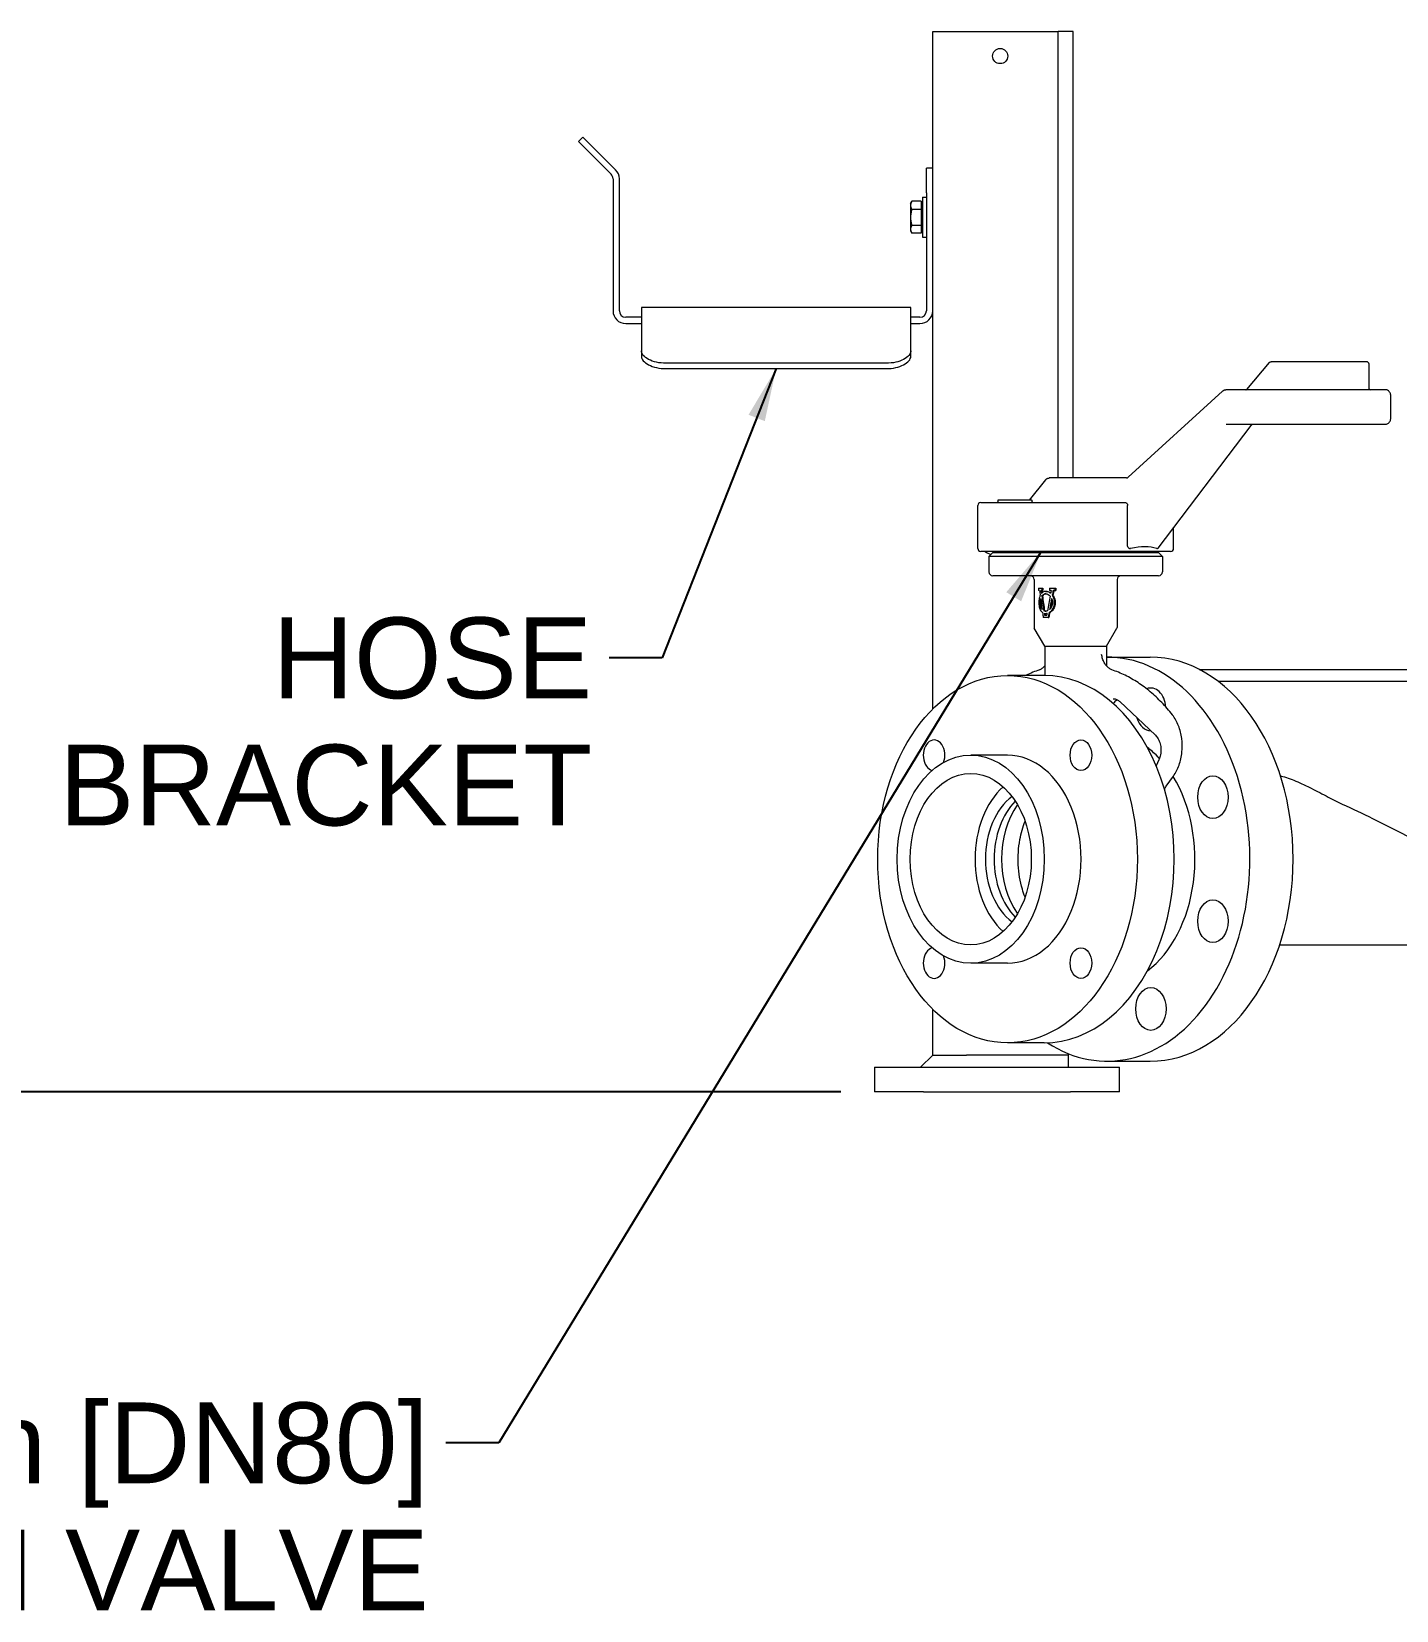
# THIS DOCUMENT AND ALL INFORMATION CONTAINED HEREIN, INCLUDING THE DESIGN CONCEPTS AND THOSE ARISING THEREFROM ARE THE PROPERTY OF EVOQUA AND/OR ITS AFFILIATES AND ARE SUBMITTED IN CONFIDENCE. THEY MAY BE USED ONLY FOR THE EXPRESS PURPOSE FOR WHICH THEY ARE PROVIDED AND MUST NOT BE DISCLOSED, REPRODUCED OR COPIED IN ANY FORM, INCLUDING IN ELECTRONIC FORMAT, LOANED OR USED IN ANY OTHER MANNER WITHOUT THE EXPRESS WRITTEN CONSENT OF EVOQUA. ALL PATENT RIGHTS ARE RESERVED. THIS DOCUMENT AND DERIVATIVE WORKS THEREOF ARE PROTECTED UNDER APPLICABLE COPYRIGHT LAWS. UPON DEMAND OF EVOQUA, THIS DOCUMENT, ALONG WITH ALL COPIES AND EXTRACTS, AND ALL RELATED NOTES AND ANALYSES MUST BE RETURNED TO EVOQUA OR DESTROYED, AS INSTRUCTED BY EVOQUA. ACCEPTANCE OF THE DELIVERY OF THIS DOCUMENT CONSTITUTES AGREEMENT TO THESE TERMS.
# Model space of a CAD drawing. Header units: inches. Extents: x 14 to 368, y 5 to 236.
# Drawn here: x 40.29 to 68.16, y 27.35 to 59.6 of the extents above; entities that cross this region are included whole.
import ezdxf

# ---------------------------------------------------------------- set-up
doc = ezdxf.new("R2010")
doc.units = ezdxf.units.IN
doc.header["$LTSCALE"] = 11
doc.header["$MEASUREMENT"] = 0
for name, color, linetype, lineweight in [('Dimension (ANSI)', 7, 'Continuous', 25), ('Symbol (ANSI)', 7, 'Continuous', 25), ('Visible (ANSI)', 7, 'Continuous', 50)]:
    doc.layers.add(name, color=color, linetype=linetype, lineweight=lineweight)
doc.styles.add('MEMCOR Medium', font='arial.ttf')
doc.styles.add('Standard D-E', font='arial.ttf')
doc.dimstyles.new('Default (ANSI)', dxfattribs={"dimscale": 11, "dimtxt": 0.15, "dimasz": 0.098425, "dimexe": 0.125, "dimexo": 0.0625, "dimgap": 0.031496, "dimtad": 0, "dimtih": 1, "dimtoh": 1, "dimdec": 4, "dimrnd": 1e-08, "dimzin": 3, "dimdsep": 46, "dimlunit": 5, "dimtxsty": 'MEMCOR Medium', "dimcen": 0.09, "dimdle": 0.393701, "dimclrd": 256, "dimclre": 256, "dimclrt": 256, "dimadec": 0, "dimazin": 1, "dimtfac": 0.8, "dimtofl": 0, "dimtmove": 0, "dimatfit": 3, "dimfxl": 1, "dimfrac": 1, "dimtolj": 1, "dimtzin": 4, "dimlwd": -1, "dimlwe": -1, "dimarcsym": 0})
doc.dimstyles.new('Default (ANSI)$7', dxfattribs={"dimscale": 11, "dimtxt": 0.15, "dimasz": 0.098425, "dimexe": 0.125, "dimexo": 0.0625, "dimgap": 0.031496, "dimtad": 0, "dimtih": 1, "dimtoh": 1, "dimdec": 4, "dimrnd": 1e-08, "dimzin": 3, "dimdsep": 46, "dimlunit": 5, "dimtxsty": 'MEMCOR Medium', "dimcen": 0.09, "dimdle": 0.393701, "dimclrd": 256, "dimclre": 256, "dimclrt": 256, "dimadec": 0, "dimazin": 1, "dimtfac": 0.8, "dimtofl": 0, "dimtmove": 0, "dimatfit": 3, "dimfxl": 1, "dimfrac": 1, "dimtolj": 1, "dimtzin": 4, "dimlwd": -1, "dimlwe": -1, "dimarcsym": 0})
doc.dimstyles.new('in [mm] D-E NeptuneBenson$7', dxfattribs={"dimscale": 11, "dimtxt": 0.15, "dimasz": 0.098425, "dimexe": 0.125, "dimexo": 0.063, "dimgap": 0.031496, "dimtad": 0, "dimtih": 1, "dimtoh": 1, "dimdec": 4, "dimrnd": 1e-08, "dimzin": 3, "dimdsep": 46, "dimlunit": 5, "dimtxsty": 'Standard D-E', "dimcen": 0.09, "dimdle": 0.393701, "dimclrd": 256, "dimclre": 256, "dimclrt": 256, "dimadec": 1, "dimazin": 1, "dimtfac": 1, "dimtofl": 0, "dimtmove": 0, "dimatfit": 3, "dimfxl": 1, "dimfrac": 1, "dimtolj": 1, "dimtzin": 4, "dimlwd": -1, "dimlwe": -1, "dimarcsym": 0})

# ---------------------------------------------------------------- blocks, each defined once
blk = doc.blocks.new('*D19')
at = {"layer": 'Defpoints', "color": 0, "transparency": 16777216}
for p in [(28.005, 122.755), (24.378, 37.946), (57.507, 37.946)]:
    blk.add_point(p, dxfattribs=at)
at = {"layer": 'Dimension (ANSI)', "transparency": 16777216}
for p, q in [((27.317, 122.755), (23.003, 122.755)), ((24.378, 121.672), (24.378, 84.089)), ((24.378, 39.028), (24.378, 77.863)), ((56.819, 37.946), (23.003, 37.946))]:
    blk.add_line(p, q, dxfattribs=at)
for points in [[(24.197, 121.672), (24.558, 121.672), (24.378, 122.755)], [(24.197, 39.028), (24.558, 39.028), (24.378, 37.946)]]:
    blk.add_solid(points, dxfattribs=at)
at = {"layer": 'Dimension (ANSI)', "transparency": 16777216, "char_height": 1.65, "attachment_point": 5, "style": 'MEMCOR Medium'}
for s, insert in [('\\A1; 84{\\H0.8x;\\S13#16;} in', (24.378, 82.685)), ('\\A1;[2154.1 mm]', (24.378, 79.572))]:
    blk.add_mtext(s, dxfattribs=dict(at, insert=insert))
blk = doc.blocks.new('*D20')
at = {"layer": 'Defpoints', "color": 0, "transparency": 16777216}
for p in [(34.537, 114.071), (58.917, 114.071), (57.507, 37.946)]:
    blk.add_point(p, dxfattribs=at)
at = {"layer": 'Dimension (ANSI)', "transparency": 16777216}
for p, q in [((58.229, 114.071), (33.162, 114.071)), ((34.537, 112.988), (34.537, 97.564)), ((34.537, 39.028), (34.537, 91.362)), ((56.819, 37.946), (33.162, 37.946))]:
    blk.add_line(p, q, dxfattribs=at)
for points in [[(34.357, 112.988), (34.717, 112.988), (34.537, 114.071)], [(34.357, 39.028), (34.717, 39.028), (34.537, 37.946)]]:
    blk.add_solid(points, dxfattribs=at)
at = {"layer": 'Dimension (ANSI)', "transparency": 16777216, "char_height": 1.65, "attachment_point": 5, "style": 'MEMCOR Medium'}
for s, insert in [('\\A1; 76{\\H0.8x;\\S1#8;} in', (34.537, 96.16)), ('\\A1;[1933.6 mm]', (34.537, 93.059))]:
    blk.add_mtext(s, dxfattribs=dict(at, insert=insert))

msp = doc.modelspace()

# ---------------------------------------------------------------- linework, layer by layer
at = {"layer": 'Visible (ANSI)', "linetype": 'Continuous', "lineweight": 18}
for p, q in [((58.694269, 45.760952), (58.694269, 59.59551)), ((58.694269, 59.59551), (59.384269, 59.59551)), ((59.384269, 59.59551), (61.258954, 59.59551)), ((61.561177, 59.59551), (61.258954, 59.59551)), ((61.258954, 50.479353), (61.258954, 59.59551)), ((61.561177, 50.479353), (61.561177, 59.59551)), ((51.549929, 57.442138), (51.458005, 57.350215)), ((51.549929, 57.442138), (51.903482, 57.088585)), ((51.811559, 56.996661), (51.458005, 57.350215)), ((52.219196, 56.772871), (51.903482, 57.088585)), ((51.811559, 56.996661), (52.127272, 56.680947)), ((58.694269, 56.80551), (58.564269, 56.80551)), ((58.564269, 56.30551), (58.564269, 56.80551)), ((52.165348, 56.589023), (52.165348, 53.892537)), ((52.295348, 53.892537), (52.295348, 56.589023)), ((58.241265, 56.08651), (58.264048, 56.125971)), ((58.459265, 56.129902), (58.266363, 56.129902)), ((58.459265, 56.129902), (58.459265, 56.0457)), ((58.484269, 56.21151), (58.484269, 55.39951)), ((58.484269, 56.21151), (58.564269, 56.21151)), ((58.564269, 56.30551), (58.564269, 53.892537)), ((58.241265, 56.08651), (58.241265, 56.0457)), ((58.241265, 56.0457), (58.241265, 55.799302)), ((58.241265, 55.799302), (58.241265, 55.559112)), ((58.459265, 55.961498), (58.266363, 55.961498)), ((58.459265, 56.08651), (58.484269, 56.08651)), ((58.459265, 56.0457), (58.459265, 55.961498)), ((58.459265, 55.961498), (58.459265, 55.799302)), ((58.459265, 55.799302), (58.459265, 55.637106)), ((58.241265, 55.559112), (58.241265, 55.52451)), ((58.241265, 55.52451), (58.264048, 55.485049)), ((58.459265, 55.637106), (58.266363, 55.637106)), ((58.459265, 55.481119), (58.266363, 55.481119)), ((58.459265, 55.637106), (58.459265, 55.559112)), ((58.459265, 55.559112), (58.459265, 55.481119)), ((58.459265, 55.52451), (58.484269, 55.52451)), ((58.484269, 55.39951), (58.564269, 55.39951)), ((52.746269, 53.962337), (52.746269, 53.07546)), ((58.246269, 53.962337), (52.746269, 53.962337)), ((58.246269, 53.07546), (58.246269, 53.962337)), ((52.746269, 53.762537), (52.425348, 53.762537)), ((52.425348, 53.632537), (52.746269, 53.632537)), ((58.434269, 53.762537), (58.246269, 53.762537)), ((58.246269, 53.632537), (58.434269, 53.632537)), ((52.746269, 53.07546), (52.746269, 52.965303)), ((58.246269, 52.965303), (58.246269, 53.07546)), ((57.746269, 52.822725), (53.246269, 52.822725)), ((53.246269, 52.712827), (57.746269, 52.712827)), ((65.566623, 52.83545), (65.103995, 52.286465)), ((67.185202, 52.854353), (65.606301, 52.854353)), ((67.552897, 52.854353), (67.185202, 52.854353)), ((67.607039, 52.299353), (67.607039, 52.794353)), ((62.685377, 50.493244), (64.612656, 52.253263)), ((67.39203, 52.279353), (64.678049, 52.279353)), ((67.943574, 52.279353), (67.39203, 52.279353)), ((68.049536, 51.704353), (68.049536, 52.154353)), ((63.294976, 49.044528), (65.196945, 51.553391)), ((64.686815, 51.579353), (67.39203, 51.579353)), ((67.39203, 51.579353), (67.943574, 51.579353)), ((60.996037, 50.440412), (60.661775, 50.029353)), ((61.011789, 50.455493), (61.020256, 50.46148)), ((62.654874, 50.479353), (61.075452, 50.479353)), ((59.674528, 49.979353), (59.674574, 49.979353)), ((59.674574, 49.979353), (62.629375, 49.979353)), ((60.023475, 50.019353), (60.023475, 49.989353)), ((60.138994, 50.029353), (60.033475, 50.029353)), ((60.15492, 50.029353), (60.138994, 50.029353)), ((60.594857, 50.029353), (60.15492, 50.029353)), ((60.607215, 50.029353), (60.594857, 50.029353)), ((60.713475, 50.029353), (60.607215, 50.029353)), ((60.723475, 49.989353), (60.723475, 50.019353)), ((59.614528, 49.039353), (59.614528, 49.919353)), ((62.672954, 49.106842), (62.672954, 49.919353)), ((63.6132, 49.039353), (63.6132, 49.464294)), ((59.674574, 48.979353), (59.674528, 48.979353)), ((63.5532, 48.979353), (59.674574, 48.979353)), ((59.92044, 48.955353), (59.8417, 48.876613)), ((63.3847, 48.876613), (59.8417, 48.876613)), ((59.8417, 48.876613), (59.8417, 48.561652)), ((59.92044, 48.955353), (63.30596, 48.955353)), ((61.258954, 48.955353), (61.258954, 48.979353)), ((61.3532, 48.955353), (61.3532, 48.979353)), ((61.566973, 48.955353), (61.566973, 48.979353)), ((61.659428, 48.955353), (61.659428, 48.979353)), ((61.8732, 48.955353), (61.8732, 48.979353)), ((63.30596, 48.955353), (63.3847, 48.876613)), ((63.3847, 48.876613), (63.3847, 48.561652)), ((63.30596, 48.482912), (59.92044, 48.482912)), ((60.766744, 48.404172), (60.766744, 47.425194)), ((62.459657, 48.404172), (62.459657, 47.425194)), ((60.855645, 48.232518), (60.931152, 48.232518)), ((60.855645, 48.232518), (60.855645, 48.18488)), ((60.877847, 48.18488), (60.855645, 48.18488)), ((60.931152, 48.18488), (60.905406, 48.18488)), ((60.920961, 48.069155), (60.935303, 48.069155)), ((60.931152, 48.18488), (60.931152, 48.232518)), ((60.931152, 48.232518), (60.945456, 48.232518)), ((60.931152, 48.18488), (60.945456, 48.18488)), ((60.945456, 48.232518), (60.945456, 48.18488)), ((61.000467, 48.163227), (61.014665, 48.163227)), ((61.078698, 48.232518), (61.078698, 48.18488)), ((61.078698, 48.232518), (61.192495, 48.232518)), ((61.11329, 48.18488), (61.078698, 48.18488)), ((61.135055, 48.083179), (61.149551, 48.083179)), ((61.192495, 48.18488), (61.154791, 48.18488)), ((61.192495, 48.18488), (61.192495, 48.232518)), ((61.192495, 48.232518), (61.207276, 48.232518)), ((61.192495, 48.18488), (61.207276, 48.18488)), ((61.207276, 48.232518), (61.207276, 48.18488)), ((60.978821, 47.764717), (60.964597, 47.764717)), ((61.084254, 47.729748), (61.069971, 47.729748)), ((60.983279, 47.044869), (60.769381, 47.415352)), ((61.052931, 47.632124), (60.952154, 47.632124)), ((60.977466, 47.679762), (61.024366, 47.679762)), ((61.000467, 47.709683), (61.014665, 47.709683)), ((61.052931, 47.632124), (61.067178, 47.632124)), ((62.243122, 47.044869), (62.45702, 47.415352)), ((60.983279, 47.044869), (62.243122, 47.044869)), ((60.983279, 47.044869), (60.983279, 46.445482)), ((62.243122, 47.044869), (62.243122, 46.640432)), ((62.253485, 46.82051), (63.137369, 46.82051)), ((60.972915, 46.44551), (60.221614, 46.44551)), ((64.137369, 46.57051), (79.098223, 46.57051)), ((79.360376, 46.32051), (64.52931, 46.32051)), ((62.516272, 45.912052), (63.241601, 45.226654)), ((60.221614, 44.82051), (59.470313, 44.82051)), ((63.314773, 44.72571), (63.257447, 44.599278)), ((63.464434, 44.184537), (63.61131, 44.392252)), ((65.778687, 40.94551), (73.372079, 40.94551)), ((60.221614, 40.57051), (59.470313, 40.57051)), ((58.694269, 38.69551), (58.694269, 39.630069)), ((58.694269, 38.69551), (58.444269, 38.44551)), ((58.694269, 38.69551), (59.384269, 38.69551)), ((61.460331, 38.69551), (59.384269, 38.69551)), ((60.972915, 38.94551), (60.221614, 38.94551)), ((61.460331, 38.725946), (61.460331, 38.69551)), ((61.460331, 38.69551), (61.460331, 38.44551)), ((57.506769, 38.44551), (58.506769, 38.44551)), ((57.506769, 38.44551), (57.506769, 37.94551)), ((58.506769, 38.44551), (61.506769, 38.44551)), ((61.506769, 38.44551), (62.506769, 38.44551)), ((62.253485, 38.57051), (63.137369, 38.57051)), ((62.506769, 37.94551), (62.506769, 38.44551)), ((58.506769, 37.94551), (57.506769, 37.94551)), ((58.506769, 37.94551), (61.506769, 37.94551)), ((62.506769, 37.94551), (61.506769, 37.94551))]:
    msp.add_line(p, q, dxfattribs=at)
msp.add_circle((60.071331, 59.09551), 0.155, dxfattribs=at)
for centre, radius, start, end in [((52.035348, 56.589023), 0.26, 0, 45), ((52.035348, 56.589023), 0.13, 0, 45), ((52.425348, 53.892537), 0.26, 180, 270), ((52.425348, 53.892537), 0.13, 180, 270), ((58.434269, 53.892537), 0.26, 270, 0), ((58.434269, 53.892537), 0.13, 270, 0), ((65.088701, 52.299353), 0.02, 270, 319.8792598), ((67.627039, 52.299353), 0.02, 180, 270), ((59.674528, 49.919353), 0.06, 90, 180), ((60.013475, 49.989353), 0.01, 270, 0), ((60.033475, 50.019353), 0.01, 90, 180), ((60.713475, 50.019353), 0.01, 0, 90), ((60.733475, 49.989353), 0.01, 180, 270), ((59.674528, 49.039353), 0.06, 180, 270), ((63.5532, 49.039353), 0.06, 270, 0), ((59.944269, 49.19551), 0.28, 230.5330172, 258.1144625), ((59.944269, 49.19551), 0.28, 300.9400992, 309.4669828), ((59.92044, 48.561652), 0.07874, 180, 270), ((60.688003, 48.404172), 0.07874, 0, 90), ((62.538397, 48.404172), 0.07874, 90, 180), ((63.30596, 48.561652), 0.07874, 270, 0), ((60.786429, 47.425194), 0.019685, 180, 210), ((62.439972, 47.425194), 0.019685, 330, 0)]:
    msp.add_arc(centre, radius, start, end, dxfattribs=at)
for centre, major_axis, ratio, start_param, end_param in [((61.6132, 47.207155), (1.873203, 1.697662), 0.412798647, 0.238248876, 0.616558969), ((61.6132, 47.31592), (0.62808, -3.843883), 0.15530946, 4.459057565, 4.486127873), ((61.6132, 47.532606), (0.62808, -3.843883), 0.15530946, 4.516556202, 4.533521908), ((61.6132, 47.532606), (-0.613527, 3.754816), 0.15530946, 1.370878981, 1.384673393), ((61.6132, 47.532606), (0.62808, -3.843883), 0.15530946, 4.547020243, 4.626615601), ((61.6132, 47.532606), (-0.613527, 3.754816), 0.15530946, 1.402084069, 1.483588356), ((61.6132, 47.532606), (0.62808, 3.843883), 0.15530946, 1.456171001, 1.535766359), ((61.6132, 47.532606), (0.62808, 3.843883), 0.15530946, 1.42570696, 1.442672666), ((61.6132, 47.31592), (0.62808, 3.843883), 0.15530946, 1.368208323, 1.395278631), ((61.6132, 47.31592), (-0.613527, -3.754816), 0.15530946, 4.504294359, 4.532038449), ((61.6132, 47.31592), (0.62808, -3.843883), 0.15530946, 4.50278647, 4.562722717), ((61.6132, 47.31592), (0.62808, -3.843883), 0.15530946, 4.579184167, 4.604688956), ((61.6132, 47.31592), (0.62808, 3.843883), 0.15530946, 1.488334925, 1.513839714), ((61.6132, 47.31592), (-0.613527, -3.754816), 0.15530946, 4.627359357, 4.653474879), ((61.6132, 47.31592), (0.62808, 3.843883), 0.15530946, 1.411937228, 1.471873475), ((61.6132, 47.31592), (-0.613527, -3.754816), 0.15530946, 4.556191114, 4.605237962), ((61.6132, 47.532606), (0.62808, -3.843883), 0.15530946, 4.639988142, 4.648737156), ((61.6132, 47.532606), (-0.613527, 3.754816), 0.15530946, 1.498043574, 1.506236003), ((61.6132, 47.532606), (0.62808, 3.843883), 0.15530946, 1.5491389, 1.557887914), ((62.253485, 42.69551), (0, 4.125), 0.707106781, 2.711262485, 6.286738481), ((63.137369, 42.69551), (0, 4.125), 0.707106781, 3.141592654, 6.283185307), ((60.972915, 42.69551), (0, -3.75), 0.707106781, 0, 3.141592654), ((63.149165, 45.753551), (0, 0.4375), 0.707106781, 4.821249869, 6.56646722), ((63.149165, 45.753551), (0, -0.4375), 0.707106781, 5.112137722, 6.276135647), ((58.721614, 44.816831), (0, -0.3125), 0.707106781, 1.086286583, 6.122805776), ((60.221614, 42.69551), (0, -2.125), 0.707106781, 0, 3.141592654), ((62.225647, 42.69551), (0, -2.57874), 0.707106781, 2.52558064, 2.654845979), ((60.796138, 42.69551), (0, 1.75), 0.707106781, 0.56535343, 2.576239223), ((62.225647, 42.69551), (0, -2.57874), 0.707106781, 0.486746674, 2.284047848), ((60.796138, 42.69551), (0, 1.45), 0.707106781, 0.489290778, 2.652301876), ((60.972915, 42.69551), (0, -1.45), 0.707106781, 3.756616118, 5.668161842), ((61.212329, 42.69551), (0, 1.574803), 0.707106781, 0.785412735, 2.356179919), ((58.721614, 40.57419), (0, -0.3125), 0.707106781, 3.301972185, 8.338491378)]:
    msp.add_ellipse(centre, major_axis=major_axis, ratio=ratio, start_param=start_param, end_param=end_param, dxfattribs=at)
for centre, major_axis in [((60.221614, 42.69551), (0, 3.75)), ((59.470313, 42.69551), (0, 2.125)), ((61.721614, 44.816831), (0, 0.3125)), ((59.470313, 42.69551), (0, -1.75)), ((64.415847, 43.962192), (0, 0.4375)), ((64.415847, 41.428828), (0, 0.4375)), ((61.721614, 40.57419), (0, -0.3125)), ((63.149165, 39.637469), (0, 0.4375))]:
    msp.add_ellipse(centre, major_axis=major_axis, ratio=0.707106781, dxfattribs=at)
for points, weights in [([(58.266363, 56.129902), (58.241265, 56.084778), (58.241265, 56.0457)], [1, 1.0379548493, 1]), ([(58.264048, 56.125971), (58.265175, 56.127924), (58.266363, 56.129902)], [1.00330774765, 1.00173300194, 1]), ([(58.241265, 56.0457), (58.241265, 56.006621), (58.266363, 55.961498)], [1, 1.0379548493, 1]), ([(58.266363, 55.961498), (58.241265, 55.874577), (58.241265, 55.799302)], [1, 1.0379548493, 1]), ([(58.241265, 55.799302), (58.241265, 55.724026), (58.266363, 55.637106)], [1, 1.0379548493, 1]), ([(58.266363, 55.637106), (58.241265, 55.595309), (58.241265, 55.559112)], [1, 1.0379548493, 1]), ([(58.241265, 55.559112), (58.241265, 55.522915), (58.266363, 55.481119)], [1, 1.0379548493, 1]), ([(63.324087, 44.74795), (63.302772, 44.773246), (63.280683, 44.798656)], [1.0008235683, 1.00051575515, 1.00001729957])]:
    msp.add_rational_spline(points, weights, degree=2, dxfattribs=at)
for points, knots in [([(53.246269, 52.822725), (53.183486, 52.822725), (53.116518, 52.829456), (52.993328, 52.856492), (52.937105, 52.876758), (52.848284, 52.922712), (52.809792, 52.951461), (52.758786, 53.012911), (52.746269, 53.045573), (52.746269, 53.07546)], [3.832847683, 3.832847683, 3.832847683, 3.832847683, 4.311254504, 4.311254504, 4.789661326, 4.789661326, 5.268515739, 5.268515739, 5.747370152, 5.747370152, 5.747370152, 5.747370152]), ([(52.746269, 52.965303), (52.746269, 52.935483), (52.758785, 52.902877), (52.809791, 52.841505), (52.848283, 52.812779), (52.937105, 52.766851), (52.993328, 52.74659), (53.116518, 52.719559), (53.183486, 52.712827), (53.246269, 52.712827)], [1.918499325, 1.918499325, 1.918499325, 1.918499325, 2.397370531, 2.397370531, 2.876241737, 2.876241737, 3.354649092, 3.354649092, 3.833056446, 3.833056446, 3.833056446, 3.833056446]), ([(58.246269, 53.07546), (58.246269, 53.045573), (58.233752, 53.012911), (58.182745, 52.951461), (58.144254, 52.922712), (58.055432, 52.876758), (57.99921, 52.856492), (57.876019, 52.829456), (57.809052, 52.822725), (57.746269, 52.822725)], [1.918325214, 1.918325214, 1.918325214, 1.918325214, 2.397179627, 2.397179627, 2.876034039, 2.876034039, 3.354440861, 3.354440861, 3.832847683, 3.832847683, 3.832847683, 3.832847683]), ([(57.746269, 52.712827), (57.809052, 52.712827), (57.87602, 52.719559), (57.99921, 52.74659), (58.055432, 52.766851), (58.144255, 52.812779), (58.182747, 52.841505), (58.233753, 52.902877), (58.246269, 52.935483), (58.246269, 52.965303)], [3.833056446, 3.833056446, 3.833056446, 3.833056446, 4.311463801, 4.311463801, 4.789871156, 4.789871156, 5.268742362, 5.268742362, 5.747613568, 5.747613568, 5.747613568, 5.747613568]), ([(65.566623, 52.83545), (65.568327, 52.837473), (65.57022, 52.839433), (65.574417, 52.843142), (65.576722, 52.84489), (65.581748, 52.848055), (65.58447, 52.84947), (65.590271, 52.851822), (65.59335, 52.852758), (65.59972, 52.854024), (65.60301, 52.854353), (65.606301, 52.854353)], [4.0142572796, 4.0142572796, 4.0142572796, 4.0142572796, 4.1538836197, 4.1538836197, 4.2935099599, 4.2935099599, 4.4331363001, 4.4331363001, 4.5727626402, 4.5727626402, 4.7123889804, 4.7123889804, 4.7123889804, 4.7123889804]), ([(67.607039, 52.794353), (67.607039, 52.799409), (67.606486, 52.804467), (67.604177, 52.814513), (67.602424, 52.819508), (67.597411, 52.829266), (67.594144, 52.834045), (67.585667, 52.842755), (67.580443, 52.846701), (67.569157, 52.851966), (67.563422, 52.853595), (67.555966, 52.854282), (67.554432, 52.854353), (67.552897, 52.854353)], [6.283185307, 6.283185307, 6.283185307, 6.283185307, 6.597344573, 6.597344573, 6.911503838, 6.911503838, 7.225663103, 7.225663103, 7.535371087, 7.535371087, 7.788887149, 7.788887149, 7.853981634, 7.853981634, 7.853981634, 7.853981634]), ([(64.612656, 52.253263), (64.615983, 52.256301), (64.619545, 52.259172), (64.627142, 52.264478), (64.631177, 52.266912), (64.639681, 52.27122), (64.64415, 52.273094), (64.653429, 52.276157), (64.658239, 52.277346), (64.668049, 52.278944), (64.673049, 52.279353), (64.678049, 52.279353)], [4.1390143825, 4.1390143825, 4.1390143825, 4.1390143825, 4.2536893021, 4.2536893021, 4.3683642217, 4.3683642217, 4.4830391412, 4.4830391412, 4.5977140608, 4.5977140608, 4.7123889804, 4.7123889804, 4.7123889804, 4.7123889804]), ([(68.049536, 52.154353), (68.049536, 52.165602), (68.048295, 52.176853), (68.043231, 52.198895), (68.03941, 52.209693), (68.028844, 52.230261), (68.022087, 52.240053), (68.005087, 52.25752), (67.994777, 52.265201), (67.97285, 52.275277), (67.961733, 52.27827), (67.948088, 52.27927), (67.945831, 52.279353), (67.943574, 52.279353)], [6.283185307, 6.283185307, 6.283185307, 6.283185307, 6.597344573, 6.597344573, 6.911503838, 6.911503838, 7.225663103, 7.225663103, 7.539822369, 7.539822369, 7.802215826, 7.802215826, 7.853981634, 7.853981634, 7.853981634, 7.853981634]), ([(67.943574, 51.579353), (67.954032, 51.579353), (67.964464, 51.581175), (67.984279, 51.588028), (67.993555, 51.593186), (68.010924, 51.606385), (68.018662, 51.614715), (68.031833, 51.633305), (68.037065, 51.643683), (68.044811, 51.665128), (68.047324, 51.67621), (68.04922, 51.693033), (68.049536, 51.698693), (68.049536, 51.704353)], [4.71238898, 4.71238898, 4.71238898, 4.71238898, 4.952223352, 4.952223352, 5.205464091, 5.205464091, 5.496806774, 5.496806774, 5.81096604, 5.81096604, 6.125125305, 6.125125305, 6.283185307, 6.283185307, 6.283185307, 6.283185307]), ([(65.196945, 51.553391), (65.199981, 51.557396), (65.203096, 51.560898), (65.209274, 51.566881), (65.212335, 51.569363), (65.218228, 51.573393), (65.221058, 51.574942), (65.226411, 51.577286), (65.228933, 51.578084), (65.233756, 51.579115), (65.236058, 51.579353), (65.238358, 51.579353)], [3.96177956, 3.96177956, 3.96177956, 3.96177956, 4.1119014441, 4.1119014441, 4.2620233281, 4.2620233281, 4.4121452122, 4.4121452122, 4.5622670963, 4.5622670963, 4.7123889804, 4.7123889804, 4.7123889804, 4.7123889804]), ([(60.996037, 50.440412), (60.996903, 50.441476), (60.997792, 50.442527), (60.999628, 50.444604), (61.000574, 50.44563), (61.002542, 50.447659), (61.003562, 50.448662), (61.005701, 50.450648), (61.00682, 50.451631), (61.009191, 50.453578), (61.010443, 50.454542), (61.011789, 50.455493)], [-1.3829708948, -1.3829708948, -1.3829708948, -1.3829708948, -1.2988640278, -1.2988640278, -1.2147571607, -1.2147571607, -1.1306502936, -1.1306502936, -1.0465434266, -1.0465434266, -0.9624365595, -0.9624365595, -0.9624365595, -0.9624365595]), ([(61.020256, 50.46148), (61.023311, 50.463641), (61.026521, 50.46566), (61.033231, 50.46935), (61.036732, 50.471022), (61.043987, 50.473953), (61.047741, 50.475211), (61.055437, 50.477252), (61.059379, 50.478036), (61.067365, 50.479086), (61.071408, 50.479353), (61.075452, 50.479353)], [4.2487413714, 4.2487413714, 4.2487413714, 4.2487413714, 4.3414708932, 4.3414708932, 4.434200415, 4.434200415, 4.5269299368, 4.5269299368, 4.6196594586, 4.6196594586, 4.7123889804, 4.7123889804, 4.7123889804, 4.7123889804]), ([(62.654874, 50.479353), (62.656631, 50.479353), (62.658388, 50.479493), (62.662004, 50.480082), (62.663862, 50.480531), (62.667744, 50.481813), (62.669767, 50.482646), (62.673986, 50.484784), (62.676182, 50.486089), (62.680702, 50.489246), (62.683027, 50.491098), (62.685377, 50.493244)], [4.7123889804, 4.7123889804, 4.7123889804, 4.7123889804, 4.8270639, 4.8270639, 4.9417388195, 4.9417388195, 5.0564137391, 5.0564137391, 5.1710886587, 5.1710886587, 5.2857635783, 5.2857635783, 5.2857635783, 5.2857635783]), ([(62.629375, 49.979353), (62.634803, 49.979353), (62.641196, 49.977591), (62.651176, 49.971836), (62.656546, 49.966862), (62.664109, 49.956336), (62.667664, 49.948957), (62.671716, 49.93533), (62.672954, 49.926695), (62.672954, 49.919353)], [0.6867161973, 0.6867161973, 0.6867161973, 0.6867161973, 0.7452113325, 0.7452113325, 0.8028585154, 0.8028585154, 0.8595568244, 0.8595568244, 0.9155047418, 0.9155047418, 0.9155047418, 0.9155047418]), ([(62.703453, 49.039353), (62.698412, 49.041821), (62.693829, 49.045671), (62.684234, 49.057103), (62.679798, 49.066284), (62.674153, 49.0862), (62.672954, 49.096937), (62.672954, 49.106842)], [0.3524188435, 0.3524188435, 0.3524188435, 0.3524188435, 0.3998971673, 0.3998971673, 0.4753707886, 0.4753707886, 0.5508444098, 0.5508444098, 0.5508444098, 0.5508444098]), ([(62.724454, 49.036762), (62.72355, 49.036557), (62.72264, 49.036389), (62.717283, 49.035636), (62.712989, 49.035976), (62.706948, 49.037797), (62.705179, 49.038508), (62.703453, 49.039353)], [-1.29617262696, -1.29617262696, -1.29617262696, -1.29617262696, -1.28778700127, -1.28778700127, -1.24709347252, -1.24709347252, -1.22955910695, -1.22955910695, -1.22955910695, -1.22955910695]), ([(63.289908, 49.039353), (63.287503, 49.037542), (63.284929, 49.0364), (63.280127, 49.035787), (63.278039, 49.036059), (63.275997, 49.036762)], [-1.86116456922, -1.86116456922, -1.86116456922, -1.86116456922, -1.82482356389, -1.82482356389, -1.7951813573, -1.7951813573, -1.7951813573, -1.7951813573]), ([(60.890524, 48.083179), (60.8822, 48.065758), (60.875373, 48.045338), (60.864386, 47.995507), (60.86147, 47.965076), (60.86147, 47.907835), (60.864386, 47.877403), (60.876696, 47.821574), (60.88615, 47.796164), (60.908305, 47.757563), (60.922031, 47.741232), (60.938081, 47.729748)], [1.355250501, 1.355250501, 1.355250501, 1.355250501, 1.52647165, 1.52647165, 1.744560074, 1.744560074, 1.962648497, 1.962648497, 2.180736921, 2.180736921, 2.382291483, 2.382291483, 2.382291483, 2.382291483]), ([(61.101354, 48.1205), (61.089971, 48.130535), (61.077658, 48.139165), (61.043324, 48.157481), (61.020702, 48.163227), (60.980233, 48.163227), (60.959816, 48.157481), (60.931773, 48.139165), (60.922321, 48.130535), (60.913989, 48.1205)], [0.5277690587, 0.5277690587, 0.5277690587, 0.5277690587, 0.6542284421, 0.6542284421, 0.8722800368, 0.8722800368, 1.0903316315, 1.0903316315, 1.216791015, 1.216791015, 1.216791015, 1.216791015]), ([(60.920961, 48.069155), (60.929958, 48.082651), (60.941134, 48.094232), (60.968144, 48.11145), (60.984478, 48.115983), (61.016456, 48.115983), (61.034169, 48.11145), (61.065853, 48.094232), (61.080014, 48.082651), (61.091963, 48.069155)], [1.7442031255, 1.7442031255, 1.7442031255, 1.7442031255, 1.8953845391, 1.8953845391, 2.067686143, 2.067686143, 2.2399877468, 2.2399877468, 2.3911691605, 2.3911691605, 2.3911691605, 2.3911691605]), ([(61.007611, 48.115689), (60.993927, 48.114552), (60.980248, 48.110103), (60.955401, 48.09423), (60.944263, 48.082649), (60.935303, 48.069155)], [0.7146219705, 0.7146219705, 0.7146219705, 0.7146219705, 0.8616617995, 0.8616617995, 1.0128635573, 1.0128635573, 1.0128635573, 1.0128635573]), ([(61.014665, 48.163227), (61.034904, 48.163227), (61.057555, 48.157478), (61.087472, 48.141552), (61.095493, 48.136428), (61.103223, 48.130647)], [2.6174961105, 2.6174961105, 2.6174961105, 2.6174961105, 2.8356004907, 2.8356004907, 2.9171043443, 2.9171043443, 2.9171043443, 2.9171043443]), ([(61.069971, 47.729748), (61.089918, 47.741232), (61.108857, 47.757563), (61.141292, 47.796164), (61.156486, 47.821574), (61.176962, 47.877403), (61.182173, 47.907835), (61.182173, 47.936455), (61.182173, 47.965076), (61.176962, 47.995507), (61.158686, 48.045338), (61.147636, 48.065758), (61.135055, 48.083179)], [-0.637731409, -0.637731409, -0.637731409, -0.637731409, -0.436176847, -0.436176847, -0.218088424, -0.218088424, 0, 0, 0, 0.218088424, 0.218088424, 0.389309573, 0.389309573, 0.389309573, 0.389309573]), ([(61.149551, 48.083179), (61.162182, 48.065762), (61.173285, 48.045345), (61.191653, 47.995518), (61.196896, 47.965083), (61.196896, 47.936455), (61.196896, 47.907827), (61.191653, 47.877393), (61.171073, 47.821566), (61.155808, 47.796161), (61.123251, 47.757565), (61.104249, 47.741233), (61.084254, 47.729748)], [-0.389402906, -0.389402906, -0.389402906, -0.389402906, -0.218144971, -0.218144971, 0, 0, 0, 0.218144971, 0.218144971, 0.436289943, 0.436289943, 0.637916547, 0.637916547, 0.637916547, 0.637916547]), ([(60.929231, 47.792618), (60.924885, 47.797863), (60.920903, 47.803552), (60.907734, 47.825413), (60.899756, 47.845556), (60.889315, 47.889768), (60.886816, 47.913842), (60.886816, 47.959068), (60.889315, 47.983142), (60.895748, 48.01038), (60.897101, 48.015412), (60.898589, 48.020309)], [0.9692710526, 0.9692710526, 0.9692710526, 0.9692710526, 1.033831922, 1.033831922, 1.2061446753, 1.2061446753, 1.3784574287, 1.3784574287, 1.550770182, 1.550770182, 1.5907710028, 1.5907710028, 1.5907710028, 1.5907710028]), ([(60.904099, 47.978248), (60.902241, 47.964288), (60.901337, 47.950106), (60.901337, 47.913838), (60.903819, 47.889763), (60.912985, 47.850719), (60.918573, 47.834933), (60.92526, 47.821325)], [1.2746486476, 1.2746486476, 1.2746486476, 1.2746486476, 1.3786686967, 1.3786686967, 1.5510084197, 1.5510084197, 1.6830690867, 1.6830690867, 1.6830690867, 1.6830690867]), ([(61.038572, 47.764717), (61.025622, 47.759457), (61.012553, 47.756928), (60.988382, 47.756928), (60.97607, 47.759457), (60.964597, 47.764717)], [0.5589913231, 0.5589913231, 0.5589913231, 0.5589913231, 0.6892287143, 0.6892287143, 0.8194661055, 0.8194661055, 0.8194661055, 0.8194661055]), ([(61.123083, 48.020309), (61.125253, 48.015412), (61.127248, 48.01038), (61.136795, 47.983142), (61.140707, 47.959068), (61.140707, 47.936455), (61.140707, 47.913842), (61.136795, 47.889768), (61.121298, 47.845556), (61.109752, 47.825413), (61.092005, 47.803552), (61.086744, 47.797863), (61.081158, 47.792618)], [-0.2123135742, -0.2123135742, -0.2123135742, -0.2123135742, -0.1723127533, -0.1723127533, 0, 0, 0, 0.1723127533, 0.1723127533, 0.3446255066, 0.3446255066, 0.409186376, 0.409186376, 0.409186376, 0.409186376]), ([(60.972339, 47.713373), (60.981556, 47.710875), (60.991044, 47.709683), (61.009891, 47.709683), (61.019823, 47.710875), (61.02995, 47.713373)], [2.5152903054, 2.5152903054, 2.5152903054, 2.5152903054, 2.6168401105, 2.6168401105, 2.7183899156, 2.7183899156, 2.7183899156, 2.7183899156]), ([(62.35399, 46.562262), (62.343871, 46.565685), (62.333854, 46.569947), (62.314145, 46.580121), (62.304454, 46.586033), (62.285533, 46.599457), (62.276303, 46.606968), (62.258442, 46.623509), (62.249811, 46.632539), (62.233279, 46.652012), (62.225379, 46.662455), (62.210437, 46.684622), (62.203394, 46.696345), (62.19028, 46.720915), (62.184209, 46.733763), (62.173136, 46.76041), (62.168134, 46.77421), (62.159285, 46.802575), (62.155437, 46.81714), (62.148965, 46.84683), (62.146341, 46.861955), (62.144352, 46.877252)], [0, 0, 0, 0, 0.122777285, 0.122777285, 0.24555457, 0.24555457, 0.368331855, 0.368331855, 0.49110914, 0.49110914, 0.613886426, 0.613886426, 0.736663711, 0.736663711, 0.859440996, 0.859440996, 0.982218281, 0.982218281, 1.104995566, 1.104995566, 1.227772851, 1.227772851, 1.227772851, 1.227772851]), ([(60.872411, 46.562262), (60.780788, 46.531263), (60.690292, 46.493783), (60.598337, 46.448524), (60.595299, 46.447021), (60.592263, 46.44551)], [4.9472108609, 4.9472108609, 4.9472108609, 4.9472108609, 5.0473066125, 5.0473066125, 5.0507286225, 5.0507286225, 5.0507286225, 5.0507286225]), ([(60.872411, 46.562262), (60.88253, 46.565685), (60.892547, 46.569947), (60.912256, 46.580121), (60.921946, 46.586033), (60.940868, 46.599457), (60.950097, 46.606968), (60.967392, 46.622984), (60.975494, 46.631397), (60.983279, 46.640432)], [0, 0, 0, 0, 0.1227772851, 0.1227772851, 0.2455545702, 0.2455545702, 0.3683318554, 0.3683318554, 0.483325166, 0.483325166, 0.483325166, 0.483325166]), ([(63.589021, 45.642033), (63.519396, 45.731095), (63.446596, 45.815252), (63.295361, 45.972904), (63.216927, 46.046401), (63.055196, 46.181987), (62.9719, 46.244077), (62.801271, 46.356212), (62.713939, 46.406258), (62.536109, 46.493783), (62.445612, 46.531263), (62.35399, 46.562262)], [3.9770883415, 3.9770883415, 3.9770883415, 3.9770883415, 4.0771840931, 4.0771840931, 4.1772798448, 4.1772798448, 4.2773755965, 4.2773755965, 4.3774713482, 4.3774713482, 4.4775670999, 4.4775670999, 4.4775670999, 4.4775670999]), ([(62.377722, 45.971786), (62.387419, 45.971786), (62.397116, 45.970978), (62.416406, 45.967749), (62.426, 45.965328), (62.444972, 45.958886), (62.45435, 45.954866), (62.472769, 45.945256), (62.48181, 45.939666), (62.499424, 45.926974), (62.507998, 45.919871), (62.516272, 45.912052)], [1.5707963268, 1.5707963268, 1.5707963268, 1.5707963268, 1.6886060513, 1.6886060513, 1.8064157758, 1.8064157758, 1.9242255003, 1.9242255003, 2.0420352248, 2.0420352248, 2.1598449493, 2.1598449493, 2.1598449493, 2.1598449493]), ([(62.465414, 45.949081), (62.442254, 45.936702), (62.420194, 45.919308), (62.393425, 45.890026), (62.386826, 45.882015), (62.380519, 45.873529)], [5.0737355627, 5.0737355627, 5.0737355627, 5.0737355627, 5.3707427125, 5.3707427125, 5.4729409373, 5.4729409373, 5.4729409373, 5.4729409373]), ([(63.61131, 44.392252), (63.657879, 44.458111), (63.696701, 44.534376), (63.755297, 44.700192), (63.775021, 44.789749), (63.793391, 44.973009), (63.792035, 45.066683), (63.76837, 45.248753), (63.746065, 45.33712), (63.68262, 45.499656), (63.641491, 45.573804), (63.591595, 45.638726), (63.590311, 45.640383), (63.589021, 45.642033)], [2.35619449, 2.35619449, 2.35619449, 2.35619449, 2.678144451, 2.678144451, 3.000768789, 3.000768789, 3.323378787, 3.323378787, 3.645995281, 3.645995281, 3.968598734, 3.968598734, 3.977088341, 3.977088341, 3.977088341, 3.977088341]), ([(63.241601, 45.226654), (63.2634, 45.206055), (63.283102, 45.18045), (63.316171, 45.121586), (63.329528, 45.088343), (63.348444, 45.017482), (63.354, 44.979878), (63.356715, 44.904032), (63.353875, 44.865803), (63.340098, 44.792506), (63.329164, 44.75745), (63.314773, 44.72571)], [2.159844949, 2.159844949, 2.159844949, 2.159844949, 2.470230813, 2.470230813, 2.780616676, 2.780616676, 3.09100254, 3.09100254, 3.401388403, 3.401388403, 3.711774267, 3.711774267, 3.711774267, 3.711774267]), ([(65.793544, 44.400011), (65.809994, 44.395744), (65.826558, 44.39119), (65.843223, 44.386355), (65.941934, 44.357713), (66.043961, 44.319459), (66.148288, 44.274255), (66.225893, 44.240631), (66.303833, 44.203616), (66.38218, 44.16462), (66.497331, 44.107307), (66.613933, 44.045396), (66.728226, 43.985906), (66.839761, 43.927852), (66.950455, 43.871469), (67.059398, 43.821388), (67.269562, 43.724776), (67.474001, 43.626396), (67.674501, 43.527702), (68.04467, 43.345491), (68.401046, 43.162499), (68.744566, 42.985931), (69.043554, 42.832251), (69.331968, 42.683714), (69.60759, 42.544179), (69.847482, 42.422732), (70.077662, 42.308084), (70.296363, 42.201905), (70.3927, 42.155134), (70.486806, 42.109996), (70.57852, 42.066582), (70.621891, 42.046052), (70.664802, 42.02587), (70.708046, 42.005672), (71.030546, 41.855036), (71.358984, 41.709708), (71.680255, 41.57922), (71.919234, 41.482156), (72.154366, 41.393217), (72.380704, 41.314502), (72.549068, 41.255949), (72.712601, 41.203018), (72.868894, 41.155993), (72.985154, 41.121014), (73.097418, 41.089292), (73.204261, 41.06078), (73.244485, 41.050046), (73.283933, 41.039766), (73.322498, 41.029932), (73.356063, 41.021373), (73.38855, 41.013251), (73.421725, 41.005109), (73.478776, 40.991106), (73.537194, 40.977256), (73.593359, 40.964257), (73.635138, 40.954588), (73.675682, 40.945384), (73.713075, 40.936849), (73.74089, 40.9305), (73.76698, 40.924517), (73.790199, 40.918959), (73.80747, 40.914825), (73.823162, 40.910926), (73.83646, 40.907288), (73.846352, 40.904581), (73.854886, 40.902034), (73.861545, 40.899617), (73.871333, 40.896065), (73.877897, 40.892523), (73.872859, 40.889875), (73.867942, 40.88729), (73.852465, 40.88551), (73.814021, 40.88551)], [0.0321015895, 0.0321015895, 0.0321015895, 0.0321015895, 0.036712254, 0.036712254, 0.036712254, 0.0640208664, 0.0640208664, 0.0640208664, 0.0843345282, 0.0843345282, 0.0843345282, 0.1141907117, 0.1141907117, 0.1141907117, 0.1433263465, 0.1433263465, 0.1433263465, 0.1995327049, 0.1995327049, 0.1995327049, 0.3033025386, 0.3033025386, 0.3033025386, 0.3936200071, 0.3936200071, 0.3936200071, 0.4722290289, 0.4722290289, 0.4722290289, 0.5068560823, 0.5068560823, 0.5068560823, 0.5232312678, 0.5232312678, 0.5232312678, 0.6453529518, 0.6453529518, 0.6453529518, 0.7361938393, 0.7361938393, 0.7361938393, 0.8037663339, 0.8037663339, 0.8037663339, 0.8540305063, 0.8540305063, 0.8540305063, 0.8729534906, 0.8729534906, 0.8729534906, 0.8894233642, 0.8894233642, 0.8894233642, 0.9177469603, 0.9177469603, 0.9177469603, 0.9388156232, 0.9388156232, 0.9388156232, 0.9544876642, 0.9544876642, 0.9544876642, 0.9661453983, 0.9661453983, 0.9661453983, 0.974817068, 0.974817068, 0.974817068, 0.987562331, 0.987562331, 0.987562331, 1, 1, 1, 1]), ([(60.579803, 41.92055), (60.559512, 41.972486), (60.541275, 42.02597), (60.478342, 42.240075), (60.449918, 42.409935), (60.432608, 42.753571), (60.44372, 42.927289), (60.497873, 43.22513), (60.53346, 43.351851), (60.579803, 43.470471)], [2.636821631, 2.636821631, 2.636821631, 2.636821631, 2.747634715, 2.747634715, 3.07047248, 3.07047248, 3.393270366, 3.393270366, 3.646363677, 3.646363677, 3.646363677, 3.646363677])]:
    msp.add_open_spline(points, degree=3, knots=knots, dxfattribs=at)
for points in [[(62.724454, 49.036762), (62.728392, 49.037654), (62.732333, 49.038517), (62.736276, 49.039353)], [(63.268102, 49.039353), (63.270779, 49.038518), (63.273411, 49.037654), (63.275997, 49.036762)], [(63.294972, 49.044539), (63.293411, 49.042483), (63.29171, 49.040709), (63.289908, 49.039353)], [(60.978821, 47.764717), (60.988053, 47.760478), (60.997834, 47.758013), (61.00761, 47.757215)], [(61.029494, 47.710635), (61.024445, 47.709995), (61.019488, 47.709683), (61.014665, 47.709683)], [(63.280683, 44.798656), (63.280175, 44.799241), (63.279677, 44.799777), (63.279205, 44.80025)], [(63.425987, 44.119371), (63.437425, 44.142739), (63.450322, 44.16458), (63.464434, 44.184537)]]:
    msp.add_open_spline(points, degree=3, dxfattribs=at)

# ---------------------------------------------------------------- texts
at = {"layer": 'Symbol (ANSI)', "char_height": 1.65000005, "attachment_point": 3, "line_spacing_factor": 0.944221}
for s, insert, width, style in [('\\fArial|b0|i0;HOSE\\P\\fArial|b0|i0;BRACKET', (51.73979, 47.631146), 10.89100688, 'Standard D-E'), ('\\fArial|b0|i0;3in [DN80]\\P\\fArial|b0|i0;DRAIN VALVE', (48.404413, 31.601294), 15.24740983, 'MEMCOR Medium')]:
    msp.add_mtext(s, dxfattribs=dict(at, insert=insert, width=width, style=style))

# ---------------------------------------------------------------- dimensions: what is measured, and where the dimension line sits
at = {"layer": 'Dimension (ANSI)'}
for base, p1, p2, text, picture, middle in [((24.377818, 37.94551), (28.00494, 122.75451), (57.506769, 37.94551), ' <> in\\X[2154.1 mm]', '*D19', (24.377818, 80.976007)), ((34.536966, 114.07051), (57.506769, 37.94551), (58.91674, 114.07051), ' <> in\\X[1933.6 mm]', '*D20', (34.536966, 94.462635))]:
    dim = msp.add_linear_dim(base=base, p1=p1, p2=p2, angle=90, text=text, dimstyle='Default (ANSI)', override={"dimgap": 0.031496, "dimdec": 4, "dimpost": '', "dimtol": 0, "dimlim": 0, "dimtp": 0, "dimtm": 0, "dimtdec": 2, "dimatfit": 1}, dxfattribs=at)
    dim.commit()
    dim.dimension.update_dxf_attribs({"geometry": picture, "text_midpoint": middle, "dimtype": 160})

# ---------------------------------------------------------------- leaders
at = {"layer": 'Symbol (ANSI)', "annotation_type": 0, "has_hookline": 1, "hookline_direction": 1}
for points, dimstyle, text_width in [([(55.496269, 52.712827), (53.168923, 46.806146), (52.086246, 46.806146)], 'in [mm] D-E NeptuneBenson$7', 10.672101), ([(60.911103, 48.979353), (49.833547, 30.776294), (48.75087, 30.776294)], 'Default (ANSI)$7', 14.942293)]:
    msp.add_leader(points, dimstyle=dimstyle, override={"dimtad": 0}, dxfattribs=dict(at, text_width=text_width))

doc.saveas('drawing.dxf')
